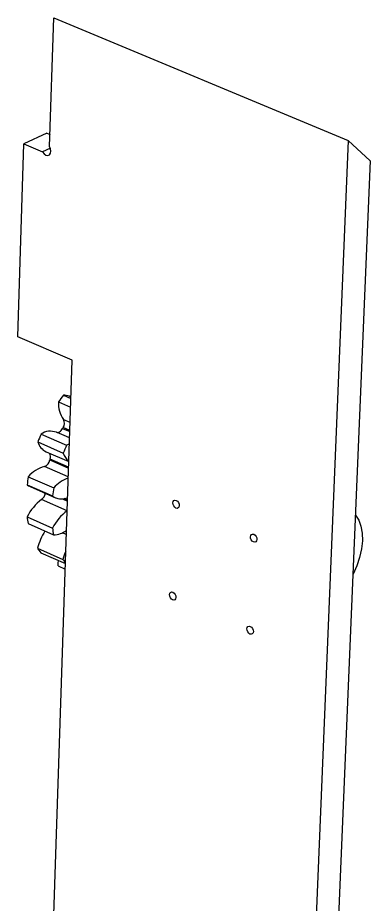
# Model space of a CAD drawing. Extents: x 0 to 156, y 0 to 216.
# Drawn here: x 141.09 to 155.93, y 149.45 to 186.79 of the extents above; entities that cross this region are included whole.
import ezdxf

# ---------------------------------------------------------------- set-up
doc = ezdxf.new("R2010")
doc.units = 0
doc.layers.get('0').update_dxf_attribs({"linetype": 'CONTINUOUS'})

msp = doc.modelspace()

# ---------------------------------------------------------------- linework, layer by layer
at = {"color": 7, "linetype": 'CONTINUOUS'}
for p, q in [((142.431, 181.367), (142.604, 186.79)), ((142.604, 186.79), (155.008, 181.624)), ((142.318, 181.933), (141.339, 181.476)), ((142.318, 181.933), (142.447, 181.878)), ((141.086, 173.353), (141.339, 181.476)), ((141.339, 181.476), (142.133, 181.14)), ((155.008, 181.624), (150.987, 84.134)), ((155.934, 180.756), (155.008, 181.624)), ((142.464, 181.295), (142.133, 181.14)), ((155.934, 180.756), (151.902, 84.675)), ((143.373, 172.365), (141.086, 173.353)), ((142.575, 148.032), (143.373, 172.365)), ((143.009, 170.892), (143.32, 170.757)), ((143.322, 170.814), (143.249, 170.846)), ((142.807, 170.609), (143.308, 170.391)), ((142.067, 169.256), (143.141, 168.787)), ((143.266, 169.09), (142.72, 169.328)), ((141.931, 168.921), (143.005, 168.452)), ((142.282, 168.507), (143.233, 168.092)), ((141.53, 167.454), (142.603, 166.984)), ((141.482, 167.119), (142.554, 166.648)), ((141.61, 167.04), (142.682, 166.569)), ((143.164, 166.569), (143.183, 166.574)), ((143.163, 166.027), (142.091, 166.498)), ((141.479, 165.765), (142.55, 165.293)), ((141.526, 165.481), (142.597, 165.009)), ((141.921, 164.447), (142.991, 163.975)), ((142.055, 164.258), (143.092, 163.8)), ((142.785, 163.701), (143.085, 163.568))]:
    msp.add_line(p, q, dxfattribs=at)
at = {"color": 8, "linetype": 'CONTINUOUS'}
for p, q in [((143.015, 169.868), (143.287, 169.75)), ((142.975, 169.488), (143.274, 169.357)), ((143.276, 169.403), (142.995, 169.525)), ((142.444, 168.162), (143.224, 167.821)), ((143.225, 167.866), (142.455, 168.203)), ((143.212, 167.454), (142.215, 167.891)), ((142.973, 166.525), (143.179, 166.435)), ((143.18, 166.472), (143.038, 166.535)), ((143.132, 165.026), (142.971, 165.097))]:
    msp.add_line(p, q, dxfattribs=at)
at = {"color": 7, "linetype": 'CONTINUOUS'}
for points in [[(142.133, 181.14), (142.197, 181.059), (142.274, 181.008), (142.352, 180.993), (142.42, 181.019), (142.467, 181.08), (142.485, 181.168), (142.473, 181.268), (142.431, 181.367)], [(142.72, 169.328), (142.749, 169.319), (142.782, 169.32), (142.816, 169.329), (142.851, 169.347), (142.885, 169.373), (142.918, 169.406), (142.948, 169.444), (142.975, 169.488)], [(143.141, 168.787), (143.229, 168.831), (143.258, 168.844)], [(141.482, 167.119), (141.545, 167.074), (141.61, 167.04)], [(147.619, 166.358), (147.631, 166.415), (147.663, 166.455), (147.708, 166.47), (147.76, 166.46), (147.812, 166.425), (147.855, 166.371), (147.882, 166.305), (147.89, 166.239), (147.878, 166.182), (147.846, 166.142), (147.801, 166.126), (147.749, 166.137), (147.697, 166.172), (147.654, 166.226), (147.627, 166.291), (147.619, 166.358)], [(155.308, 165.848), (155.317, 165.837), (155.45, 165.632), (155.543, 165.379), (155.594, 165.085), (155.602, 164.761), (155.566, 164.414), (155.487, 164.057), (155.368, 163.7), (155.213, 163.353), (155.202, 163.332)], [(150.888, 164.93), (150.9, 164.988), (150.932, 165.027), (150.978, 165.043), (151.031, 165.032), (151.082, 164.997), (151.125, 164.943), (151.153, 164.877), (151.161, 164.811), (151.148, 164.753), (151.117, 164.714), (151.071, 164.698), (151.018, 164.709), (150.966, 164.744), (150.923, 164.798), (150.896, 164.864), (150.888, 164.93)], [(142.785, 163.701), (142.787, 163.815), (142.797, 163.93)], [(147.479, 162.492), (147.492, 162.549), (147.523, 162.588), (147.568, 162.603), (147.62, 162.593), (147.672, 162.558), (147.714, 162.503), (147.742, 162.438), (147.75, 162.372), (147.737, 162.315), (147.706, 162.276), (147.661, 162.261), (147.609, 162.271), (147.557, 162.306), (147.515, 162.361), (147.487, 162.426), (147.479, 162.492)], [(150.738, 161.055), (150.751, 161.112), (150.782, 161.151), (150.828, 161.166), (150.88, 161.155), (150.932, 161.12), (150.975, 161.066), (151.002, 161), (151.01, 160.934), (150.998, 160.877), (150.966, 160.838), (150.921, 160.823), (150.868, 160.833), (150.816, 160.869), (150.773, 160.923), (150.746, 160.988), (150.738, 161.055)]]:
    msp.add_lwpolyline(points, dxfattribs=at)
for centre, radius, start, end in [((148.946, 166.436), 7.423, 143.1157, 145.802), ((143.025, 170.324), 0.568, 66.7796, 91.633), ((143.935, 170.527), 1.131, 175.8481, 215.6055), ((142.721, 169.713), 0.332, 325.6058, 27.808), ((149.705, 165.969), 8.315, 156.7209, 159.2115), ((142.464, 168.648), 0.726, 69.4015, 123.2017), ((148.273, 166.616), 6.027, 151.1398, 151.5462), ((142.568, 169.106), 0.663, 196.1995, 244.4394), ((150.804, 165.489), 8.343, 156.7139, 159.1993), ((142.205, 168.298), 0.267, 339.0839, 32.812), ((143.706, 168.676), 0.735, 197.7439, 230.0431), ((142.085, 168.233), 0.366, 290.8251, 348.91), ((148.165, 166.615), 5.927, 164.463, 164.8706), ((142.55, 166.609), 1.325, 104.6779, 140.3765), ((148.28, 166.316), 6.846, 170.429, 173.2629), ((143.661, 166.096), 1.381, 109.0551, 140.0313), ((149.371, 165.838), 6.865, 170.3947, 173.2237), ((141.81, 166.848), 0.449, 308.7385, 348.5659), ((142.928, 167.132), 0.611, 232.3387, 292.8232), ((143.387, 164.795), 2.14, 127.2578, 153.0444), ((144.463, 164.32), 2.146, 127.3079, 153.0478), ((145.651, 166.306), 4.207, 187.3885, 191.3047), ((144.467, 163.777), 2.633, 148.0616, 165.2511), ((146.728, 165.83), 4.212, 187.3306, 191.2438), ((142.569, 165.971), 0.962, 271.6278, 306.2086), ((143.789, 165.629), 2.211, 212.3039, 218.307), ((145.515, 163.31), 2.61, 157.1772, 165.2601), ((144.881, 165.168), 2.235, 212.2684, 216.8851)]:
    msp.add_arc(centre, radius, start, end, dxfattribs=at)

doc.saveas('drawing.dxf')
